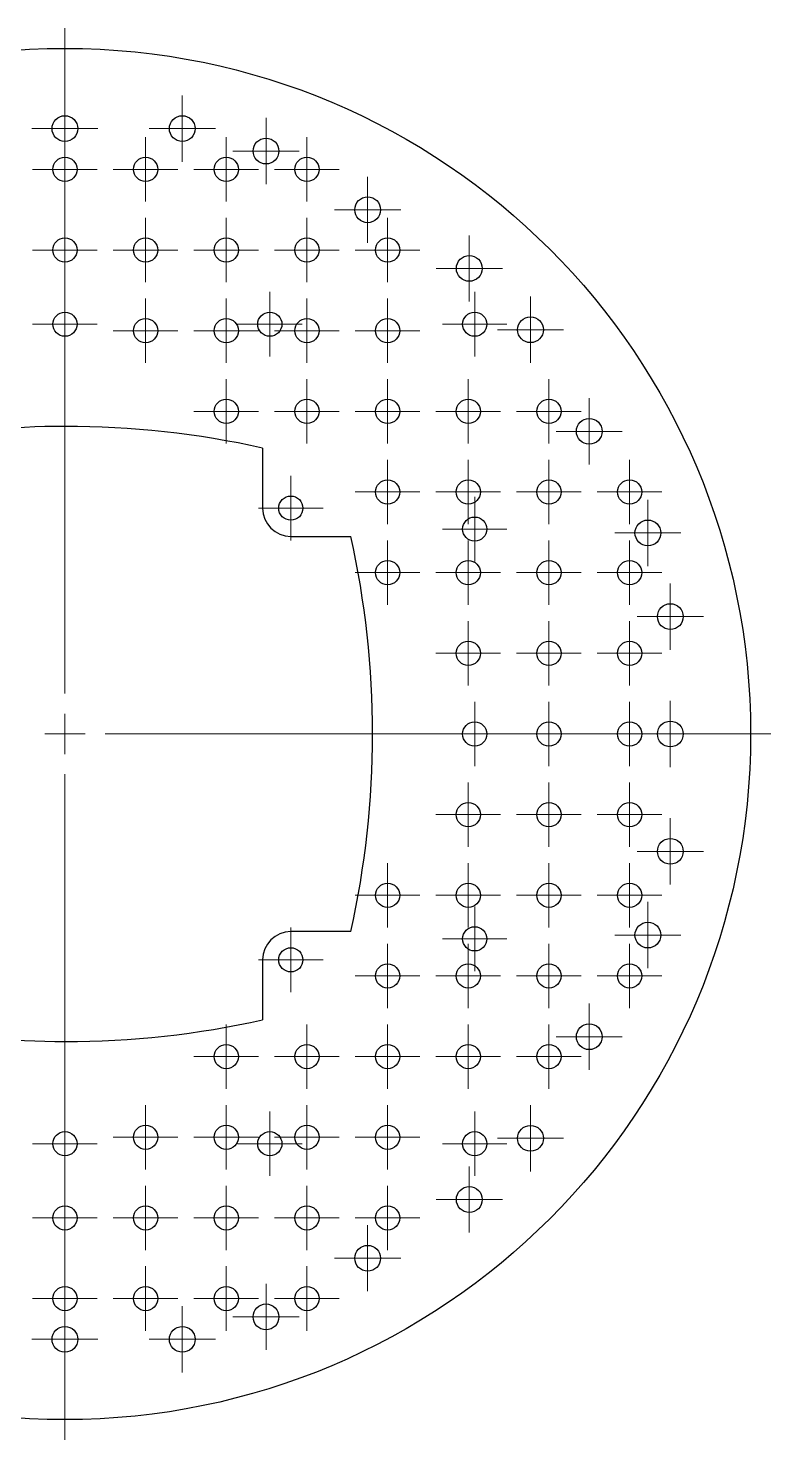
# Model space of a CAD drawing. Header units: millimetres. Extents: x 519 to 694, y 364 to 539.
# Drawn here: x 602.3 to 694.4, y 363.7 to 538.7 of the extents above; entities that cross this region are included whole.
import ezdxf

# ---------------------------------------------------------------- set-up
doc = ezdxf.new("R2010")
doc.units = ezdxf.units.MM

# ---------------------------------------------------------------- blocks, each defined once
blk = doc.blocks.new('SW_CENTERMARKSYMBOL_0')
at = {"color": 0, "linetype": 'Continuous', "lineweight": 18}
for p, q in [((0, 5), (0, 87.5)), ((0, 0), (0, 2.5)), ((0, 0), (-2.5, 0)), ((0, 0), (0, -2.5)), ((0, 0), (2.5, 0)), ((5, 0), (87.5, 0)), ((0, -5), (0, -87.5))]:
    blk.add_line(p, q, dxfattribs=at)
blk = doc.blocks.new('SW_CENTERMARKSYMBOL_2')
at = {"color": 0, "linetype": 'Continuous', "lineweight": 18}
for p, q in [((0, 2.5), (0, 4.1)), ((0, 0), (0, 2.5)), ((-2.5, 0), (-4.1, 0)), ((0, 0), (-2.5, 0)), ((0, 0), (0, -2.5)), ((0, 0), (2.5, 0)), ((2.5, 0), (4.1, 0)), ((0, -2.5), (0, -4.1))]:
    blk.add_line(p, q, dxfattribs=at)
blk = doc.blocks.new('SW_CENTERMARKSYMBOL_3')
at = {"color": 0, "linetype": 'Continuous', "lineweight": 18}
for p, q in [((0, 2.5), (0, 4.1)), ((0, 0), (0, 2.5)), ((-2.5, 0), (-4.1, 0)), ((0, 0), (-2.5, 0)), ((0, 0), (0, -2.5)), ((0, 0), (2.5, 0)), ((2.5, 0), (4.1, 0)), ((0, -2.5), (0, -4.1))]:
    blk.add_line(p, q, dxfattribs=at)
blk = doc.blocks.new('SW_CENTERMARKSYMBOL_4')
at = {"color": 0, "linetype": 'Continuous', "lineweight": 18}
for p, q in [((0, 2.5), (0, 4.1)), ((0, 0), (0, 2.5)), ((-2.5, 0), (-4.1, 0)), ((0, 0), (-2.5, 0)), ((0, 0), (0, -2.5)), ((0, 0), (2.5, 0)), ((2.5, 0), (4.1, 0)), ((0, -2.5), (0, -4.1))]:
    blk.add_line(p, q, dxfattribs=at)
blk = doc.blocks.new('SW_CENTERMARKSYMBOL_5')
at = {"color": 0, "linetype": 'Continuous', "lineweight": 18}
for p, q in [((0, 2.5), (0, 4.1)), ((0, 0), (0, 2.5)), ((-2.5, 0), (-4.1, 0)), ((0, 0), (-2.5, 0)), ((0, 0), (0, -2.5)), ((0, 0), (2.5, 0)), ((2.5, 0), (4.1, 0)), ((0, -2.5), (0, -4.1))]:
    blk.add_line(p, q, dxfattribs=at)
blk = doc.blocks.new('SW_CENTERMARKSYMBOL_7')
at = {"color": 0, "linetype": 'Continuous', "lineweight": 18}
for p, q in [((0, 2.5), (0, 4.1)), ((0, 0), (0, 2.5)), ((-2.5, 0), (-4.1, 0)), ((0, 0), (-2.5, 0)), ((0, 0), (0, -2.5)), ((0, 0), (2.5, 0)), ((2.5, 0), (4.1, 0)), ((0, -2.5), (0, -4.1))]:
    blk.add_line(p, q, dxfattribs=at)
blk = doc.blocks.new('SW_CENTERMARKSYMBOL_11')
at = {"color": 0, "linetype": 'Continuous', "lineweight": 18}
for p, q in [((0, 2.5), (0, 4.1)), ((0, 0), (0, 2.5)), ((-2.5, 0), (-4.1, 0)), ((0, 0), (-2.5, 0)), ((0, 0), (0, -2.5)), ((0, 0), (2.5, 0)), ((2.5, 0), (4.1, 0)), ((0, -2.5), (0, -4.1))]:
    blk.add_line(p, q, dxfattribs=at)
blk = doc.blocks.new('SW_CENTERMARKSYMBOL_12')
at = {"color": 0, "linetype": 'Continuous', "lineweight": 18}
for p, q in [((0, 2.5), (0, 4.1)), ((0, 0), (0, 2.5)), ((-2.5, 0), (-4.1, 0)), ((0, 0), (-2.5, 0)), ((0, 0), (0, -2.5)), ((0, 0), (2.5, 0)), ((2.5, 0), (4.1, 0)), ((0, -2.5), (0, -4.1))]:
    blk.add_line(p, q, dxfattribs=at)
blk = doc.blocks.new('SW_CENTERMARKSYMBOL_16')
at = {"color": 0, "linetype": 'Continuous', "lineweight": 18}
for p, q in [((0, 2.5), (0, 4.1)), ((0, 0), (0, 2.5)), ((-2.5, 0), (-4.1, 0)), ((0, 0), (-2.5, 0)), ((0, 0), (0, -2.5)), ((0, 0), (2.5, 0)), ((2.5, 0), (4.1, 0)), ((0, -2.5), (0, -4.1))]:
    blk.add_line(p, q, dxfattribs=at)
blk = doc.blocks.new('SW_CENTERMARKSYMBOL_17')
at = {"color": 0, "linetype": 'Continuous', "lineweight": 18}
for p, q in [((0, 2.5), (0, 4.1)), ((0, 0), (0, 2.5)), ((-2.5, 0), (-4.1, 0)), ((0, 0), (-2.5, 0)), ((0, 0), (0, -2.5)), ((0, 0), (2.5, 0)), ((2.5, 0), (4.1, 0)), ((0, -2.5), (0, -4.1))]:
    blk.add_line(p, q, dxfattribs=at)
blk = doc.blocks.new('SW_CENTERMARKSYMBOL_19')
at = {"color": 0, "linetype": 'Continuous', "lineweight": 18}
for p, q in [((0, 2.5), (0, 4.1)), ((0, 0), (0, 2.5)), ((-2.5, 0), (-4.1, 0)), ((0, 0), (-2.5, 0)), ((0, 0), (0, -2.5)), ((0, 0), (2.5, 0)), ((2.5, 0), (4.1, 0)), ((0, -2.5), (0, -4.1))]:
    blk.add_line(p, q, dxfattribs=at)
blk = doc.blocks.new('SW_CENTERMARKSYMBOL_20')
at = {"color": 0, "linetype": 'Continuous', "lineweight": 18}
for p, q in [((0, 2.5), (0, 4.1)), ((0, 0), (0, 2.5)), ((-2.5, 0), (-4.1, 0)), ((0, 0), (-2.5, 0)), ((0, 0), (0, -2.5)), ((0, 0), (2.5, 0)), ((2.5, 0), (4.1, 0)), ((0, -2.5), (0, -4.1))]:
    blk.add_line(p, q, dxfattribs=at)
blk = doc.blocks.new('SW_CENTERMARKSYMBOL_21')
at = {"color": 0, "linetype": 'Continuous', "lineweight": 18}
for p, q in [((0, 2.5), (0, 4.1)), ((0, 0), (0, 2.5)), ((-2.5, 0), (-4.1, 0)), ((0, 0), (-2.5, 0)), ((0, 0), (0, -2.5)), ((0, 0), (2.5, 0)), ((2.5, 0), (4.1, 0)), ((0, -2.5), (0, -4.1))]:
    blk.add_line(p, q, dxfattribs=at)
blk = doc.blocks.new('SW_CENTERMARKSYMBOL_22')
at = {"color": 0, "linetype": 'Continuous', "lineweight": 18}
for p, q in [((0, 2.5), (0, 4.1)), ((0, 0), (0, 2.5)), ((-2.5, 0), (-4.1, 0)), ((0, 0), (-2.5, 0)), ((0, 0), (0, -2.5)), ((0, 0), (2.5, 0)), ((2.5, 0), (4.1, 0)), ((0, -2.5), (0, -4.1))]:
    blk.add_line(p, q, dxfattribs=at)
blk = doc.blocks.new('SW_CENTERMARKSYMBOL_24')
at = {"color": 0, "linetype": 'Continuous', "lineweight": 18}
for p, q in [((0, 2.5), (0, 4.1)), ((0, 0), (0, 2.5)), ((-2.5, 0), (-4.1, 0)), ((0, 0), (-2.5, 0)), ((0, 0), (0, -2.5)), ((0, 0), (2.5, 0)), ((2.5, 0), (4.1, 0)), ((0, -2.5), (0, -4.1))]:
    blk.add_line(p, q, dxfattribs=at)
blk = doc.blocks.new('SW_CENTERMARKSYMBOL_27')
at = {"color": 0, "linetype": 'Continuous', "lineweight": 18}
for p, q in [((0, 2.5), (0, 4.1)), ((0, 0), (0, 2.5)), ((-2.5, 0), (-4.1, 0)), ((0, 0), (-2.5, 0)), ((0, 0), (0, -2.5)), ((0, 0), (2.5, 0)), ((2.5, 0), (4.1, 0)), ((0, -2.5), (0, -4.1))]:
    blk.add_line(p, q, dxfattribs=at)
blk = doc.blocks.new('SW_CENTERMARKSYMBOL_28')
at = {"color": 0, "linetype": 'Continuous', "lineweight": 18}
for p, q in [((0, 2.5), (0, 4.1)), ((0, 0), (0, 2.5)), ((-2.5, 0), (-4.1, 0)), ((0, 0), (-2.5, 0)), ((0, 0), (0, -2.5)), ((0, 0), (2.5, 0)), ((2.5, 0), (4.1, 0)), ((0, -2.5), (0, -4.1))]:
    blk.add_line(p, q, dxfattribs=at)
blk = doc.blocks.new('SW_CENTERMARKSYMBOL_29')
at = {"color": 0, "linetype": 'Continuous', "lineweight": 18}
for p, q in [((0, 2.5), (0, 4.1)), ((0, 0), (0, 2.5)), ((-2.5, 0), (-4.1, 0)), ((0, 0), (-2.5, 0)), ((0, 0), (0, -2.5)), ((0, 0), (2.5, 0)), ((2.5, 0), (4.1, 0)), ((0, -2.5), (0, -4.1))]:
    blk.add_line(p, q, dxfattribs=at)
blk = doc.blocks.new('SW_CENTERMARKSYMBOL_32')
at = {"color": 0, "linetype": 'Continuous', "lineweight": 18}
for p, q in [((0, 2.5), (0, 4.1)), ((0, 0), (0, 2.5)), ((-2.5, 0), (-4.1, 0)), ((0, 0), (-2.5, 0)), ((0, 0), (0, -2.5)), ((0, 0), (2.5, 0)), ((2.5, 0), (4.1, 0)), ((0, -2.5), (0, -4.1))]:
    blk.add_line(p, q, dxfattribs=at)
blk = doc.blocks.new('SW_CENTERMARKSYMBOL_36')
at = {"color": 0, "linetype": 'Continuous', "lineweight": 18}
for p, q in [((0, 2.5), (0, 4.1)), ((0, 0), (0, 2.5)), ((-2.5, 0), (-4.1, 0)), ((0, 0), (-2.5, 0)), ((0, 0), (0, -2.5)), ((0, 0), (2.5, 0)), ((2.5, 0), (4.1, 0)), ((0, -2.5), (0, -4.1))]:
    blk.add_line(p, q, dxfattribs=at)
blk = doc.blocks.new('SW_CENTERMARKSYMBOL_38')
at = {"color": 0, "linetype": 'Continuous', "lineweight": 18}
for p, q in [((0, 2.5), (0, 4)), ((0, 0), (0, 2.5)), ((-2.5, 0), (-4, 0)), ((0, 0), (-2.5, 0)), ((0, 0), (0, -2.5)), ((0, 0), (2.5, 0)), ((2.5, 0), (4, 0)), ((0, -2.5), (0, -4))]:
    blk.add_line(p, q, dxfattribs=at)
blk = doc.blocks.new('SW_CENTERMARKSYMBOL_42')
at = {"color": 0, "linetype": 'Continuous', "lineweight": 18}
for p, q in [((0, 2.5), (0, 4)), ((0, 0), (0, 2.5)), ((-2.5, 0), (-4, 0)), ((0, 0), (-2.5, 0)), ((0, 0), (0, -2.5)), ((0, 0), (2.5, 0)), ((2.5, 0), (4, 0)), ((0, -2.5), (0, -4))]:
    blk.add_line(p, q, dxfattribs=at)
blk = doc.blocks.new('SW_CENTERMARKSYMBOL_45')
at = {"color": 0, "linetype": 'Continuous', "lineweight": 18}
for p, q in [((0, 2.5), (0, 4)), ((0, 0), (0, 2.5)), ((-2.5, 0), (-4, 0)), ((0, 0), (-2.5, 0)), ((0, 0), (0, -2.5)), ((0, 0), (2.5, 0)), ((2.5, 0), (4, 0)), ((0, -2.5), (0, -4))]:
    blk.add_line(p, q, dxfattribs=at)
blk = doc.blocks.new('SW_CENTERMARKSYMBOL_46')
at = {"color": 0, "linetype": 'Continuous', "lineweight": 18}
for p, q in [((0, 2.5), (0, 4)), ((0, 0), (0, 2.5)), ((-2.5, 0), (-4, 0)), ((0, 0), (-2.5, 0)), ((0, 0), (0, -2.5)), ((0, 0), (2.5, 0)), ((2.5, 0), (4, 0)), ((0, -2.5), (0, -4))]:
    blk.add_line(p, q, dxfattribs=at)
blk = doc.blocks.new('SW_CENTERMARKSYMBOL_47')
at = {"color": 0, "linetype": 'Continuous', "lineweight": 18}
for p, q in [((0, 2.5), (0, 4)), ((0, 0), (0, 2.5)), ((-2.5, 0), (-4, 0)), ((0, 0), (-2.5, 0)), ((0, 0), (0, -2.5)), ((0, 0), (2.5, 0)), ((2.5, 0), (4, 0)), ((0, -2.5), (0, -4))]:
    blk.add_line(p, q, dxfattribs=at)
blk = doc.blocks.new('SW_CENTERMARKSYMBOL_48')
at = {"color": 0, "linetype": 'Continuous', "lineweight": 18}
for p, q in [((0, 2.5), (0, 4)), ((0, 0), (0, 2.5)), ((-2.5, 0), (-4, 0)), ((0, 0), (-2.5, 0)), ((0, 0), (0, -2.5)), ((0, 0), (2.5, 0)), ((2.5, 0), (4, 0)), ((0, -2.5), (0, -4))]:
    blk.add_line(p, q, dxfattribs=at)
blk = doc.blocks.new('SW_CENTERMARKSYMBOL_49')
at = {"color": 0, "linetype": 'Continuous', "lineweight": 18}
for p, q in [((0, 2.5), (0, 4)), ((0, 0), (0, 2.5)), ((-2.5, 0), (-4, 0)), ((0, 0), (-2.5, 0)), ((0, 0), (0, -2.5)), ((0, 0), (2.5, 0)), ((2.5, 0), (4, 0)), ((0, -2.5), (0, -4))]:
    blk.add_line(p, q, dxfattribs=at)
blk = doc.blocks.new('SW_CENTERMARKSYMBOL_50')
at = {"color": 0, "linetype": 'Continuous', "lineweight": 18}
for p, q in [((0, 2.5), (0, 4)), ((0, 0), (0, 2.5)), ((-2.5, 0), (-4, 0)), ((0, 0), (-2.5, 0)), ((0, 0), (0, -2.5)), ((0, 0), (2.5, 0)), ((2.5, 0), (4, 0)), ((0, -2.5), (0, -4))]:
    blk.add_line(p, q, dxfattribs=at)
blk = doc.blocks.new('SW_CENTERMARKSYMBOL_51')
at = {"color": 0, "linetype": 'Continuous', "lineweight": 18}
for p, q in [((0, 2.5), (0, 4)), ((0, 0), (0, 2.5)), ((-2.5, 0), (-4, 0)), ((0, 0), (-2.5, 0)), ((0, 0), (0, -2.5)), ((0, 0), (2.5, 0)), ((2.5, 0), (4, 0)), ((0, -2.5), (0, -4))]:
    blk.add_line(p, q, dxfattribs=at)
blk = doc.blocks.new('SW_CENTERMARKSYMBOL_53')
at = {"color": 0, "linetype": 'Continuous', "lineweight": 18}
for p, q in [((0, 2.5), (0, 4)), ((0, 0), (0, 2.5)), ((-2.5, 0), (-4, 0)), ((0, 0), (-2.5, 0)), ((0, 0), (0, -2.5)), ((0, 0), (2.5, 0)), ((2.5, 0), (4, 0)), ((0, -2.5), (0, -4))]:
    blk.add_line(p, q, dxfattribs=at)
blk = doc.blocks.new('SW_CENTERMARKSYMBOL_54')
at = {"color": 0, "linetype": 'Continuous', "lineweight": 18}
for p, q in [((0, 2.5), (0, 4)), ((0, 0), (0, 2.5)), ((-2.5, 0), (-4, 0)), ((0, 0), (-2.5, 0)), ((0, 0), (0, -2.5)), ((0, 0), (2.5, 0)), ((2.5, 0), (4, 0)), ((0, -2.5), (0, -4))]:
    blk.add_line(p, q, dxfattribs=at)
blk = doc.blocks.new('SW_CENTERMARKSYMBOL_56')
at = {"color": 0, "linetype": 'Continuous', "lineweight": 18}
for p, q in [((0, 2.5), (0, 4)), ((0, 0), (0, 2.5)), ((-2.5, 0), (-4, 0)), ((0, 0), (-2.5, 0)), ((0, 0), (0, -2.5)), ((0, 0), (2.5, 0)), ((2.5, 0), (4, 0)), ((0, -2.5), (0, -4))]:
    blk.add_line(p, q, dxfattribs=at)
blk = doc.blocks.new('SW_CENTERMARKSYMBOL_57')
at = {"color": 0, "linetype": 'Continuous', "lineweight": 18}
for p, q in [((0, 2.5), (0, 4)), ((0, 0), (0, 2.5)), ((-2.5, 0), (-4, 0)), ((0, 0), (-2.5, 0)), ((0, 0), (0, -2.5)), ((0, 0), (2.5, 0)), ((2.5, 0), (4, 0)), ((0, -2.5), (0, -4))]:
    blk.add_line(p, q, dxfattribs=at)
blk = doc.blocks.new('SW_CENTERMARKSYMBOL_58')
at = {"color": 0, "linetype": 'Continuous', "lineweight": 18}
for p, q in [((0, 2.5), (0, 4)), ((0, 0), (0, 2.5)), ((-2.5, 0), (-4, 0)), ((0, 0), (-2.5, 0)), ((0, 0), (0, -2.5)), ((0, 0), (2.5, 0)), ((2.5, 0), (4, 0)), ((0, -2.5), (0, -4))]:
    blk.add_line(p, q, dxfattribs=at)
blk = doc.blocks.new('SW_CENTERMARKSYMBOL_59')
at = {"color": 0, "linetype": 'Continuous', "lineweight": 18}
for p, q in [((0, 2.5), (0, 4)), ((0, 0), (0, 2.5)), ((-2.5, 0), (-4, 0)), ((0, 0), (-2.5, 0)), ((0, 0), (0, -2.5)), ((0, 0), (2.5, 0)), ((2.5, 0), (4, 0)), ((0, -2.5), (0, -4))]:
    blk.add_line(p, q, dxfattribs=at)
blk = doc.blocks.new('SW_CENTERMARKSYMBOL_60')
at = {"color": 0, "linetype": 'Continuous', "lineweight": 18}
for p, q in [((0, 2.5), (0, 4)), ((0, 0), (0, 2.5)), ((-2.5, 0), (-4, 0)), ((0, 0), (-2.5, 0)), ((0, 0), (0, -2.5)), ((0, 0), (2.5, 0)), ((2.5, 0), (4, 0)), ((0, -2.5), (0, -4))]:
    blk.add_line(p, q, dxfattribs=at)
blk = doc.blocks.new('SW_CENTERMARKSYMBOL_61')
at = {"color": 0, "linetype": 'Continuous', "lineweight": 18}
for p, q in [((0, 2.5), (0, 4)), ((0, 0), (0, 2.5)), ((-2.5, 0), (-4, 0)), ((0, 0), (-2.5, 0)), ((0, 0), (0, -2.5)), ((0, 0), (2.5, 0)), ((2.5, 0), (4, 0)), ((0, -2.5), (0, -4))]:
    blk.add_line(p, q, dxfattribs=at)
blk = doc.blocks.new('SW_CENTERMARKSYMBOL_62')
at = {"color": 0, "linetype": 'Continuous', "lineweight": 18}
for p, q in [((0, 2.5), (0, 4)), ((0, 0), (0, 2.5)), ((-2.5, 0), (-4, 0)), ((0, 0), (-2.5, 0)), ((0, 0), (0, -2.5)), ((0, 0), (2.5, 0)), ((2.5, 0), (4, 0)), ((0, -2.5), (0, -4))]:
    blk.add_line(p, q, dxfattribs=at)
blk = doc.blocks.new('SW_CENTERMARKSYMBOL_63')
at = {"color": 0, "linetype": 'Continuous', "lineweight": 18}
for p, q in [((0, 2.5), (0, 4)), ((0, 0), (0, 2.5)), ((-2.5, 0), (-4, 0)), ((0, 0), (-2.5, 0)), ((0, 0), (0, -2.5)), ((0, 0), (2.5, 0)), ((2.5, 0), (4, 0)), ((0, -2.5), (0, -4))]:
    blk.add_line(p, q, dxfattribs=at)
blk = doc.blocks.new('SW_CENTERMARKSYMBOL_64')
at = {"color": 0, "linetype": 'Continuous', "lineweight": 18}
for p, q in [((0, 2.5), (0, 4)), ((0, 0), (0, 2.5)), ((-2.5, 0), (-4, 0)), ((0, 0), (-2.5, 0)), ((0, 0), (0, -2.5)), ((0, 0), (2.5, 0)), ((2.5, 0), (4, 0)), ((0, -2.5), (0, -4))]:
    blk.add_line(p, q, dxfattribs=at)
blk = doc.blocks.new('SW_CENTERMARKSYMBOL_65')
at = {"color": 0, "linetype": 'Continuous', "lineweight": 18}
for p, q in [((0, 2.5), (0, 4)), ((0, 0), (0, 2.5)), ((-2.5, 0), (-4, 0)), ((0, 0), (-2.5, 0)), ((0, 0), (0, -2.5)), ((0, 0), (2.5, 0)), ((2.5, 0), (4, 0)), ((0, -2.5), (0, -4))]:
    blk.add_line(p, q, dxfattribs=at)
blk = doc.blocks.new('SW_CENTERMARKSYMBOL_66')
at = {"color": 0, "linetype": 'Continuous', "lineweight": 18}
for p, q in [((0, 2.5), (0, 4)), ((0, 0), (0, 2.5)), ((-2.5, 0), (-4, 0)), ((0, 0), (-2.5, 0)), ((0, 0), (0, -2.5)), ((0, 0), (2.5, 0)), ((2.5, 0), (4, 0)), ((0, -2.5), (0, -4))]:
    blk.add_line(p, q, dxfattribs=at)
blk = doc.blocks.new('SW_CENTERMARKSYMBOL_67')
at = {"color": 0, "linetype": 'Continuous', "lineweight": 18}
for p, q in [((0, 2.5), (0, 4)), ((0, 0), (0, 2.5)), ((-2.5, 0), (-4, 0)), ((0, 0), (-2.5, 0)), ((0, 0), (0, -2.5)), ((0, 0), (2.5, 0)), ((2.5, 0), (4, 0)), ((0, -2.5), (0, -4))]:
    blk.add_line(p, q, dxfattribs=at)
blk = doc.blocks.new('SW_CENTERMARKSYMBOL_68')
at = {"color": 0, "linetype": 'Continuous', "lineweight": 18}
for p, q in [((0, 2.5), (0, 4)), ((0, 0), (0, 2.5)), ((-2.5, 0), (-4, 0)), ((0, 0), (-2.5, 0)), ((0, 0), (0, -2.5)), ((0, 0), (2.5, 0)), ((2.5, 0), (4, 0)), ((0, -2.5), (0, -4))]:
    blk.add_line(p, q, dxfattribs=at)
blk = doc.blocks.new('SW_CENTERMARKSYMBOL_69')
at = {"color": 0, "linetype": 'Continuous', "lineweight": 18}
for p, q in [((0, 2.5), (0, 4)), ((0, 0), (0, 2.5)), ((-2.5, 0), (-4, 0)), ((0, 0), (-2.5, 0)), ((0, 0), (0, -2.5)), ((0, 0), (2.5, 0)), ((2.5, 0), (4, 0)), ((0, -2.5), (0, -4))]:
    blk.add_line(p, q, dxfattribs=at)
blk = doc.blocks.new('SW_CENTERMARKSYMBOL_70')
at = {"color": 0, "linetype": 'Continuous', "lineweight": 18}
for p, q in [((0, 2.5), (0, 4)), ((0, 0), (0, 2.5)), ((-2.5, 0), (-4, 0)), ((0, 0), (-2.5, 0)), ((0, 0), (0, -2.5)), ((0, 0), (2.5, 0)), ((2.5, 0), (4, 0)), ((0, -2.5), (0, -4))]:
    blk.add_line(p, q, dxfattribs=at)
blk = doc.blocks.new('SW_CENTERMARKSYMBOL_71')
at = {"color": 0, "linetype": 'Continuous', "lineweight": 18}
for p, q in [((0, 2.5), (0, 4)), ((0, 0), (0, 2.5)), ((-2.5, 0), (-4, 0)), ((0, 0), (-2.5, 0)), ((0, 0), (0, -2.5)), ((0, 0), (2.5, 0)), ((2.5, 0), (4, 0)), ((0, -2.5), (0, -4))]:
    blk.add_line(p, q, dxfattribs=at)
blk = doc.blocks.new('SW_CENTERMARKSYMBOL_72')
at = {"color": 0, "linetype": 'Continuous', "lineweight": 18}
for p, q in [((0, 2.5), (0, 4)), ((0, 0), (0, 2.5)), ((-2.5, 0), (-4, 0)), ((0, 0), (-2.5, 0)), ((0, 0), (0, -2.5)), ((0, 0), (2.5, 0)), ((2.5, 0), (4, 0)), ((0, -2.5), (0, -4))]:
    blk.add_line(p, q, dxfattribs=at)
blk = doc.blocks.new('SW_CENTERMARKSYMBOL_73')
at = {"color": 0, "linetype": 'Continuous', "lineweight": 18}
for p, q in [((0, 2.5), (0, 4)), ((0, 0), (0, 2.5)), ((-2.5, 0), (-4, 0)), ((0, 0), (-2.5, 0)), ((0, 0), (0, -2.5)), ((0, 0), (2.5, 0)), ((2.5, 0), (4, 0)), ((0, -2.5), (0, -4))]:
    blk.add_line(p, q, dxfattribs=at)
blk = doc.blocks.new('SW_CENTERMARKSYMBOL_74')
at = {"color": 0, "linetype": 'Continuous', "lineweight": 18}
for p, q in [((0, 2.5), (0, 4)), ((0, 0), (0, 2.5)), ((-2.5, 0), (-4, 0)), ((0, 0), (-2.5, 0)), ((0, 0), (0, -2.5)), ((0, 0), (2.5, 0)), ((2.5, 0), (4, 0)), ((0, -2.5), (0, -4))]:
    blk.add_line(p, q, dxfattribs=at)
blk = doc.blocks.new('SW_CENTERMARKSYMBOL_75')
at = {"color": 0, "linetype": 'Continuous', "lineweight": 18}
for p, q in [((0, 2.5), (0, 4)), ((0, 0), (0, 2.5)), ((-2.5, 0), (-4, 0)), ((0, 0), (-2.5, 0)), ((0, 0), (0, -2.5)), ((0, 0), (2.5, 0)), ((2.5, 0), (4, 0)), ((0, -2.5), (0, -4))]:
    blk.add_line(p, q, dxfattribs=at)
blk = doc.blocks.new('SW_CENTERMARKSYMBOL_76')
at = {"color": 0, "linetype": 'Continuous', "lineweight": 18}
for p, q in [((0, 2.5), (0, 4)), ((0, 0), (0, 2.5)), ((-2.5, 0), (-4, 0)), ((0, 0), (-2.5, 0)), ((0, 0), (0, -2.5)), ((0, 0), (2.5, 0)), ((2.5, 0), (4, 0)), ((0, -2.5), (0, -4))]:
    blk.add_line(p, q, dxfattribs=at)
blk = doc.blocks.new('SW_CENTERMARKSYMBOL_77')
at = {"color": 0, "linetype": 'Continuous', "lineweight": 18}
for p, q in [((0, 2.5), (0, 4)), ((0, 0), (0, 2.5)), ((-2.5, 0), (-4, 0)), ((0, 0), (-2.5, 0)), ((0, 0), (0, -2.5)), ((0, 0), (2.5, 0)), ((2.5, 0), (4, 0)), ((0, -2.5), (0, -4))]:
    blk.add_line(p, q, dxfattribs=at)
blk = doc.blocks.new('SW_CENTERMARKSYMBOL_78')
at = {"color": 0, "linetype": 'Continuous', "lineweight": 18}
for p, q in [((0, 2.5), (0, 4)), ((0, 0), (0, 2.5)), ((-2.5, 0), (-4, 0)), ((0, 0), (-2.5, 0)), ((0, 0), (0, -2.5)), ((0, 0), (2.5, 0)), ((2.5, 0), (4, 0)), ((0, -2.5), (0, -4))]:
    blk.add_line(p, q, dxfattribs=at)
blk = doc.blocks.new('SW_CENTERMARKSYMBOL_79')
at = {"color": 0, "linetype": 'Continuous', "lineweight": 18}
for p, q in [((0, 2.5), (0, 4)), ((0, 0), (0, 2.5)), ((-2.5, 0), (-4, 0)), ((0, 0), (-2.5, 0)), ((0, 0), (0, -2.5)), ((0, 0), (2.5, 0)), ((2.5, 0), (4, 0)), ((0, -2.5), (0, -4))]:
    blk.add_line(p, q, dxfattribs=at)
blk = doc.blocks.new('SW_CENTERMARKSYMBOL_80')
at = {"color": 0, "linetype": 'Continuous', "lineweight": 18}
for p, q in [((0, 2.5), (0, 4)), ((0, 0), (0, 2.5)), ((-2.5, 0), (-4, 0)), ((0, 0), (-2.5, 0)), ((0, 0), (0, -2.5)), ((0, 0), (2.5, 0)), ((2.5, 0), (4, 0)), ((0, -2.5), (0, -4))]:
    blk.add_line(p, q, dxfattribs=at)
blk = doc.blocks.new('SW_CENTERMARKSYMBOL_81')
at = {"color": 0, "linetype": 'Continuous', "lineweight": 18}
for p, q in [((0, 2.5), (0, 4)), ((0, 0), (0, 2.5)), ((-2.5, 0), (-4, 0)), ((0, 0), (-2.5, 0)), ((0, 0), (0, -2.5)), ((0, 0), (2.5, 0)), ((2.5, 0), (4, 0)), ((0, -2.5), (0, -4))]:
    blk.add_line(p, q, dxfattribs=at)
blk = doc.blocks.new('SW_CENTERMARKSYMBOL_82')
at = {"color": 0, "linetype": 'Continuous', "lineweight": 18}
for p, q in [((0, 2.5), (0, 4)), ((0, 0), (0, 2.5)), ((-2.5, 0), (-4, 0)), ((0, 0), (-2.5, 0)), ((0, 0), (0, -2.5)), ((0, 0), (2.5, 0)), ((2.5, 0), (4, 0)), ((0, -2.5), (0, -4))]:
    blk.add_line(p, q, dxfattribs=at)
blk = doc.blocks.new('SW_CENTERMARKSYMBOL_83')
at = {"color": 0, "linetype": 'Continuous', "lineweight": 18}
for p, q in [((0, 2.5), (0, 4)), ((0, 0), (0, 2.5)), ((-2.5, 0), (-4, 0)), ((0, 0), (-2.5, 0)), ((0, 0), (0, -2.5)), ((0, 0), (2.5, 0)), ((2.5, 0), (4, 0)), ((0, -2.5), (0, -4))]:
    blk.add_line(p, q, dxfattribs=at)
blk = doc.blocks.new('SW_CENTERMARKSYMBOL_84')
at = {"color": 0, "linetype": 'Continuous', "lineweight": 18}
for p, q in [((0, 2.5), (0, 4)), ((0, 0), (0, 2.5)), ((-2.5, 0), (-4, 0)), ((0, 0), (-2.5, 0)), ((0, 0), (0, -2.5)), ((0, 0), (2.5, 0)), ((2.5, 0), (4, 0)), ((0, -2.5), (0, -4))]:
    blk.add_line(p, q, dxfattribs=at)
blk = doc.blocks.new('SW_CENTERMARKSYMBOL_85')
at = {"color": 0, "linetype": 'Continuous', "lineweight": 18}
for p, q in [((0, 2.5), (0, 4)), ((0, 0), (0, 2.5)), ((-2.5, 0), (-4, 0)), ((0, 0), (-2.5, 0)), ((0, 0), (0, -2.5)), ((0, 0), (2.5, 0)), ((2.5, 0), (4, 0)), ((0, -2.5), (0, -4))]:
    blk.add_line(p, q, dxfattribs=at)
blk = doc.blocks.new('SW_CENTERMARKSYMBOL_110')
at = {"color": 0, "linetype": 'Continuous', "lineweight": 18}
for p, q in [((0, 2.5), (0, 4)), ((0, 0), (0, 2.5)), ((-2.5, 0), (-4, 0)), ((0, 0), (-2.5, 0)), ((0, 0), (0, -2.5)), ((0, 0), (2.5, 0)), ((2.5, 0), (4, 0)), ((0, -2.5), (0, -4))]:
    blk.add_line(p, q, dxfattribs=at)
blk = doc.blocks.new('SW_CENTERMARKSYMBOL_111')
at = {"color": 0, "linetype": 'Continuous', "lineweight": 18}
for p, q in [((0, 2.5), (0, 4)), ((0, 0), (0, 2.5)), ((-2.5, 0), (-4, 0)), ((0, 0), (-2.5, 0)), ((0, 0), (0, -2.5)), ((0, 0), (2.5, 0)), ((2.5, 0), (4, 0)), ((0, -2.5), (0, -4))]:
    blk.add_line(p, q, dxfattribs=at)
blk = doc.blocks.new('SW_CENTERMARKSYMBOL_112')
at = {"color": 0, "linetype": 'Continuous', "lineweight": 18}
for p, q in [((0, 2.5), (0, 4)), ((0, 0), (0, 2.5)), ((-2.5, 0), (-4, 0)), ((0, 0), (-2.5, 0)), ((0, 0), (0, -2.5)), ((0, 0), (2.5, 0)), ((2.5, 0), (4, 0)), ((0, -2.5), (0, -4))]:
    blk.add_line(p, q, dxfattribs=at)
blk = doc.blocks.new('SW_CENTERMARKSYMBOL_113')
at = {"color": 0, "linetype": 'Continuous', "lineweight": 18}
for p, q in [((0, 2.5), (0, 4)), ((0, 0), (0, 2.5)), ((-2.5, 0), (-4, 0)), ((0, 0), (-2.5, 0)), ((0, 0), (0, -2.5)), ((0, 0), (2.5, 0)), ((2.5, 0), (4, 0)), ((0, -2.5), (0, -4))]:
    blk.add_line(p, q, dxfattribs=at)
blk = doc.blocks.new('SW_CENTERMARKSYMBOL_114')
at = {"color": 0, "linetype": 'Continuous', "lineweight": 18}
for p, q in [((0, 2.5), (0, 4)), ((0, 0), (0, 2.5)), ((-2.5, 0), (-4, 0)), ((0, 0), (-2.5, 0)), ((0, 0), (0, -2.5)), ((0, 0), (2.5, 0)), ((2.5, 0), (4, 0)), ((0, -2.5), (0, -4))]:
    blk.add_line(p, q, dxfattribs=at)
blk = doc.blocks.new('SW_CENTERMARKSYMBOL_115')
at = {"color": 0, "linetype": 'Continuous', "lineweight": 18}
for p, q in [((0, 2.5), (0, 4)), ((0, 0), (0, 2.5)), ((-2.5, 0), (-4, 0)), ((0, 0), (-2.5, 0)), ((0, 0), (0, -2.5)), ((0, 0), (2.5, 0)), ((2.5, 0), (4, 0)), ((0, -2.5), (0, -4))]:
    blk.add_line(p, q, dxfattribs=at)
blk = doc.blocks.new('SW_CENTERMARKSYMBOL_116')
at = {"color": 0, "linetype": 'Continuous', "lineweight": 18}
for p, q in [((0, 2.5), (0, 4)), ((0, 0), (0, 2.5)), ((-2.5, 0), (-4, 0)), ((0, 0), (-2.5, 0)), ((0, 0), (0, -2.5)), ((0, 0), (2.5, 0)), ((2.5, 0), (4, 0)), ((0, -2.5), (0, -4))]:
    blk.add_line(p, q, dxfattribs=at)
blk = doc.blocks.new('SW_CENTERMARKSYMBOL_117')
at = {"color": 0, "linetype": 'Continuous', "lineweight": 18}
for p, q in [((0, 2.5), (0, 4)), ((0, 0), (0, 2.5)), ((-2.5, 0), (-4, 0)), ((0, 0), (-2.5, 0)), ((0, 0), (0, -2.5)), ((0, 0), (2.5, 0)), ((2.5, 0), (4, 0)), ((0, -2.5), (0, -4))]:
    blk.add_line(p, q, dxfattribs=at)
blk = doc.blocks.new('SW_CENTERMARKSYMBOL_118')
at = {"color": 0, "linetype": 'Continuous', "lineweight": 18}
for p, q in [((0, 2.5), (0, 4)), ((0, 0), (0, 2.5)), ((-2.5, 0), (-4, 0)), ((0, 0), (-2.5, 0)), ((0, 0), (0, -2.5)), ((0, 0), (2.5, 0)), ((2.5, 0), (4, 0)), ((0, -2.5), (0, -4))]:
    blk.add_line(p, q, dxfattribs=at)
blk = doc.blocks.new('SW_CENTERMARKSYMBOL_119')
at = {"color": 0, "linetype": 'Continuous', "lineweight": 18}
for p, q in [((0, 2.5), (0, 4)), ((0, 0), (0, 2.5)), ((-2.5, 0), (-4, 0)), ((0, 0), (-2.5, 0)), ((0, 0), (0, -2.5)), ((0, 0), (2.5, 0)), ((2.5, 0), (4, 0)), ((0, -2.5), (0, -4))]:
    blk.add_line(p, q, dxfattribs=at)
blk = doc.blocks.new('SW_CENTERMARKSYMBOL_120')
at = {"color": 0, "linetype": 'Continuous', "lineweight": 18}
for p, q in [((0, 2.5), (0, 4)), ((0, 0), (0, 2.5)), ((-2.5, 0), (-4, 0)), ((0, 0), (-2.5, 0)), ((0, 0), (0, -2.5)), ((0, 0), (2.5, 0)), ((2.5, 0), (4, 0)), ((0, -2.5), (0, -4))]:
    blk.add_line(p, q, dxfattribs=at)
blk = doc.blocks.new('SW_CENTERMARKSYMBOL_121')
at = {"color": 0, "linetype": 'Continuous', "lineweight": 18}
for p, q in [((0, 2.5), (0, 4)), ((0, 0), (0, 2.5)), ((-2.5, 0), (-4, 0)), ((0, 0), (-2.5, 0)), ((0, 0), (0, -2.5)), ((0, 0), (2.5, 0)), ((2.5, 0), (4, 0)), ((0, -2.5), (0, -4))]:
    blk.add_line(p, q, dxfattribs=at)
blk = doc.blocks.new('SW_CENTERMARKSYMBOL_122')
at = {"color": 0, "linetype": 'Continuous', "lineweight": 18}
for p, q in [((0, 2.5), (0, 4)), ((0, 0), (0, 2.5)), ((-2.5, 0), (-4, 0)), ((0, 0), (-2.5, 0)), ((0, 0), (0, -2.5)), ((0, 0), (2.5, 0)), ((2.5, 0), (4, 0)), ((0, -2.5), (0, -4))]:
    blk.add_line(p, q, dxfattribs=at)
blk = doc.blocks.new('SW_CENTERMARKSYMBOL_123')
at = {"color": 0, "linetype": 'Continuous', "lineweight": 18}
for p, q in [((0, 2.5), (0, 4)), ((0, 0), (0, 2.5)), ((-2.5, 0), (-4, 0)), ((0, 0), (-2.5, 0)), ((0, 0), (0, -2.5)), ((0, 0), (2.5, 0)), ((2.5, 0), (4, 0)), ((0, -2.5), (0, -4))]:
    blk.add_line(p, q, dxfattribs=at)
blk = doc.blocks.new('SW_CENTERMARKSYMBOL_124')
at = {"color": 0, "linetype": 'Continuous', "lineweight": 18}
for p, q in [((0, 2.5), (0, 4)), ((0, 0), (0, 2.5)), ((-2.5, 0), (-4, 0)), ((0, 0), (-2.5, 0)), ((0, 0), (0, -2.5)), ((0, 0), (2.5, 0)), ((2.5, 0), (4, 0)), ((0, -2.5), (0, -4))]:
    blk.add_line(p, q, dxfattribs=at)
blk = doc.blocks.new('SW_CENTERMARKSYMBOL_125')
at = {"color": 0, "linetype": 'Continuous', "lineweight": 18}
for p, q in [((0, 2.5), (0, 4)), ((0, 0), (0, 2.5)), ((-2.5, 0), (-4, 0)), ((0, 0), (-2.5, 0)), ((0, 0), (0, -2.5)), ((0, 0), (2.5, 0)), ((2.5, 0), (4, 0)), ((0, -2.5), (0, -4))]:
    blk.add_line(p, q, dxfattribs=at)
blk = doc.blocks.new('SW_CENTERMARKSYMBOL_126')
at = {"color": 0, "linetype": 'Continuous', "lineweight": 18}
for p, q in [((0, 2.5), (0, 4)), ((0, 0), (0, 2.5)), ((-2.5, 0), (-4, 0)), ((0, 0), (-2.5, 0)), ((0, 0), (0, -2.5)), ((0, 0), (2.5, 0)), ((2.5, 0), (4, 0)), ((0, -2.5), (0, -4))]:
    blk.add_line(p, q, dxfattribs=at)
blk = doc.blocks.new('SW_CENTERMARKSYMBOL_127')
at = {"color": 0, "linetype": 'Continuous', "lineweight": 18}
for p, q in [((0, 2.5), (0, 4)), ((0, 0), (0, 2.5)), ((-2.5, 0), (-4, 0)), ((0, 0), (-2.5, 0)), ((0, 0), (0, -2.5)), ((0, 0), (2.5, 0)), ((2.5, 0), (4, 0)), ((0, -2.5), (0, -4))]:
    blk.add_line(p, q, dxfattribs=at)
blk = doc.blocks.new('SW_CENTERMARKSYMBOL_128')
at = {"color": 0, "linetype": 'Continuous', "lineweight": 18}
for p, q in [((0, 2.5), (0, 4)), ((0, 0), (0, 2.5)), ((-2.5, 0), (-4, 0)), ((0, 0), (-2.5, 0)), ((0, 0), (0, -2.5)), ((0, 0), (2.5, 0)), ((2.5, 0), (4, 0)), ((0, -2.5), (0, -4))]:
    blk.add_line(p, q, dxfattribs=at)
blk = doc.blocks.new('SW_CENTERMARKSYMBOL_129')
at = {"color": 0, "linetype": 'Continuous', "lineweight": 18}
for p, q in [((0, 2.5), (0, 4)), ((0, 0), (0, 2.5)), ((-2.5, 0), (-4, 0)), ((0, 0), (-2.5, 0)), ((0, 0), (0, -2.5)), ((0, 0), (2.5, 0)), ((2.5, 0), (4, 0)), ((0, -2.5), (0, -4))]:
    blk.add_line(p, q, dxfattribs=at)
blk = doc.blocks.new('SW_CENTERMARKSYMBOL_130')
at = {"color": 0, "linetype": 'Continuous', "lineweight": 18}
for p, q in [((0, 2.5), (0, 4)), ((0, 0), (0, 2.5)), ((-2.5, 0), (-4, 0)), ((0, 0), (-2.5, 0)), ((0, 0), (0, -2.5)), ((0, 0), (2.5, 0)), ((2.5, 0), (4, 0)), ((0, -2.5), (0, -4))]:
    blk.add_line(p, q, dxfattribs=at)
blk = doc.blocks.new('SW_CENTERMARKSYMBOL_131')
at = {"color": 0, "linetype": 'Continuous', "lineweight": 18}
for p, q in [((0, 2.5), (0, 4)), ((0, 0), (0, 2.5)), ((-2.5, 0), (-4, 0)), ((0, 0), (-2.5, 0)), ((0, 0), (0, -2.5)), ((0, 0), (2.5, 0)), ((2.5, 0), (4, 0)), ((0, -2.5), (0, -4))]:
    blk.add_line(p, q, dxfattribs=at)
blk = doc.blocks.new('SW_CENTERMARKSYMBOL_132')
at = {"color": 0, "linetype": 'Continuous', "lineweight": 18}
for p, q in [((0, 2.5), (0, 4)), ((0, 0), (0, 2.5)), ((-2.5, 0), (-4, 0)), ((0, 0), (-2.5, 0)), ((0, 0), (0, -2.5)), ((0, 0), (2.5, 0)), ((2.5, 0), (4, 0)), ((0, -2.5), (0, -4))]:
    blk.add_line(p, q, dxfattribs=at)
blk = doc.blocks.new('SW_CENTERMARKSYMBOL_133')
at = {"color": 0, "linetype": 'Continuous', "lineweight": 18}
for p, q in [((0, 2.5), (0, 4)), ((0, 0), (0, 2.5)), ((-2.5, 0), (-4, 0)), ((0, 0), (-2.5, 0)), ((0, 0), (0, -2.5)), ((0, 0), (2.5, 0)), ((2.5, 0), (4, 0)), ((0, -2.5), (0, -4))]:
    blk.add_line(p, q, dxfattribs=at)
blk = doc.blocks.new('SW_CENTERMARKSYMBOL_134')
at = {"color": 0, "linetype": 'Continuous', "lineweight": 18}
for p, q in [((0, 2.5), (0, 4)), ((0, 0), (0, 2.5)), ((-2.5, 0), (-4, 0)), ((0, 0), (-2.5, 0)), ((0, 0), (0, -2.5)), ((0, 0), (2.5, 0)), ((2.5, 0), (4, 0)), ((0, -2.5), (0, -4))]:
    blk.add_line(p, q, dxfattribs=at)
blk = doc.blocks.new('SW_CENTERMARKSYMBOL_135')
at = {"color": 0, "linetype": 'Continuous', "lineweight": 18}
for p, q in [((0, 2.5), (0, 4)), ((0, 0), (0, 2.5)), ((-2.5, 0), (-4, 0)), ((0, 0), (-2.5, 0)), ((0, 0), (0, -2.5)), ((0, 0), (2.5, 0)), ((2.5, 0), (4, 0)), ((0, -2.5), (0, -4))]:
    blk.add_line(p, q, dxfattribs=at)
blk = doc.blocks.new('SW_CENTERMARKSYMBOL_136')
at = {"color": 0, "linetype": 'Continuous', "lineweight": 18}
for p, q in [((0, 2.5), (0, 4)), ((0, 0), (0, 2.5)), ((-2.5, 0), (-4, 0)), ((0, 0), (-2.5, 0)), ((0, 0), (0, -2.5)), ((0, 0), (2.5, 0)), ((2.5, 0), (4, 0)), ((0, -2.5), (0, -4))]:
    blk.add_line(p, q, dxfattribs=at)
blk = doc.blocks.new('SW_CENTERMARKSYMBOL_137')
at = {"color": 0, "linetype": 'Continuous', "lineweight": 18}
for p, q in [((0, 2.5), (0, 4)), ((0, 0), (0, 2.5)), ((-2.5, 0), (-4, 0)), ((0, 0), (-2.5, 0)), ((0, 0), (0, -2.5)), ((0, 0), (2.5, 0)), ((2.5, 0), (4, 0)), ((0, -2.5), (0, -4))]:
    blk.add_line(p, q, dxfattribs=at)
blk = doc.blocks.new('SW_CENTERMARKSYMBOL_161')
at = {"color": 0, "linetype": 'Continuous', "lineweight": 18}
for p, q in [((0, 2.5), (0, 4)), ((0, 0), (0, 2.5)), ((-2.5, 0), (-4, 0)), ((0, 0), (-2.5, 0)), ((0, 0), (0, -2.5)), ((0, 0), (2.5, 0)), ((2.5, 0), (4, 0)), ((0, -2.5), (0, -4))]:
    blk.add_line(p, q, dxfattribs=at)
blk = doc.blocks.new('SW_CENTERMARKSYMBOL_162')
at = {"color": 0, "linetype": 'Continuous', "lineweight": 18}
for p, q in [((0, 2.5), (0, 4)), ((0, 0), (0, 2.5)), ((-2.5, 0), (-4, 0)), ((0, 0), (-2.5, 0)), ((0, 0), (0, -2.5)), ((0, 0), (2.5, 0)), ((2.5, 0), (4, 0)), ((0, -2.5), (0, -4))]:
    blk.add_line(p, q, dxfattribs=at)

msp = doc.modelspace()

# ---------------------------------------------------------------- linework, layer by layer
at = {"color": 7, "linetype": 'Continuous', "lineweight": 25}
for p, q in [((631.38, 486.65), (631.38, 479.21)), ((634.88, 475.71), (642.33, 475.71)), ((642.33, 426.71), (634.88, 426.71)), ((631.38, 423.21), (631.38, 415.76))]:
    msp.add_line(p, q, dxfattribs=at)
for centre, radius in [((606.88, 451.21), 85), ((606.88, 526.26), 1.6), ((621.43, 526.26), 1.6), ((631.81, 523.48), 1.6), ((606.88, 521.21), 1.5), ((616.88, 521.21), 1.5), ((626.88, 521.21), 1.5), ((636.88, 521.21), 1.5), ((644.41, 516.2), 1.6), ((606.88, 511.21), 1.5), ((616.88, 511.21), 1.5), ((626.88, 511.21), 1.5), ((636.88, 511.21), 1.5), ((646.88, 511.21), 1.5), ((657.01, 508.93), 1.6), ((606.88, 502.01), 1.5), ((616.88, 501.21), 1.5), ((626.88, 501.21), 1.5), ((632.28, 502.01), 1.5), ((636.88, 501.21), 1.5), ((646.88, 501.21), 1.5), ((657.68, 502.01), 1.5), ((664.6, 501.33), 1.6), ((626.88, 491.21), 1.5), ((636.88, 491.21), 1.5), ((646.88, 491.21), 1.5), ((656.88, 491.21), 1.5), ((666.88, 491.21), 1.5), ((671.88, 488.73), 1.6), ((646.88, 481.21), 1.5), ((656.88, 481.21), 1.5), ((666.88, 481.21), 1.5), ((676.88, 481.21), 1.5), ((634.88, 479.21), 1.5), ((657.68, 476.61), 1.5), ((679.15, 476.13), 1.6), ((646.88, 471.21), 1.5), ((656.88, 471.21), 1.5), ((666.88, 471.21), 1.5), ((676.88, 471.21), 1.5), ((681.93, 465.76), 1.6), ((656.88, 461.21), 1.5), ((666.88, 461.21), 1.5), ((676.88, 461.21), 1.5), ((657.68, 451.21), 1.5), ((666.88, 451.21), 1.5), ((676.88, 451.21), 1.5), ((681.93, 451.21), 1.6), ((656.88, 441.21), 1.5), ((666.88, 441.21), 1.5), ((676.88, 441.21), 1.5), ((681.93, 436.66), 1.6), ((646.88, 431.21), 1.5), ((656.88, 431.21), 1.5), ((666.88, 431.21), 1.5), ((676.88, 431.21), 1.5), ((657.68, 425.81), 1.5), ((679.15, 426.28), 1.6), ((634.88, 423.21), 1.5), ((646.88, 421.21), 1.5), ((656.88, 421.21), 1.5), ((666.88, 421.21), 1.5), ((676.88, 421.21), 1.5), ((671.88, 413.68), 1.6), ((626.88, 411.21), 1.5), ((636.88, 411.21), 1.5), ((646.88, 411.21), 1.5), ((656.88, 411.21), 1.5), ((666.88, 411.21), 1.5), ((616.88, 401.21), 1.5), ((626.88, 401.21), 1.5), ((636.88, 401.21), 1.5), ((646.88, 401.21), 1.5), ((664.6, 401.08), 1.6), ((606.88, 400.41), 1.5), ((632.28, 400.41), 1.5), ((657.68, 400.41), 1.5), ((657.01, 393.49), 1.6), ((606.88, 391.21), 1.5), ((616.88, 391.21), 1.5), ((626.88, 391.21), 1.5), ((636.88, 391.21), 1.5), ((646.88, 391.21), 1.5), ((644.41, 386.21), 1.6), ((606.88, 381.21), 1.5), ((616.88, 381.21), 1.5), ((626.88, 381.21), 1.5), ((636.88, 381.21), 1.5), ((631.81, 378.94), 1.6), ((606.88, 376.16), 1.6), ((621.43, 376.16), 1.6)]:
    msp.add_circle(centre, radius, dxfattribs=at)
for centre, radius, start, end in [((606.88, 401.3), 88.05, 90, 115.9291), ((606.88, 376.55), 112.8, 77.4553, 90), ((634.88, 479.21), 3.5, 180, 270), ((532.22, 451.21), 112.8, 347.4553, 12.5447), ((634.88, 423.21), 3.5, 90, 180), ((606.88, 501.12), 88.05, 244.0709, 270), ((606.88, 525.87), 112.8, 270, 282.5447)]:
    msp.add_arc(centre, radius, start, end, dxfattribs=at)

# ---------------------------------------------------------------- block references
at = {"color": 7, "linetype": 'Continuous', "lineweight": 18}
for name, p in [('SW_CENTERMARKSYMBOL_0', (606.88, 451.21)), ('SW_CENTERMARKSYMBOL_32', (606.88, 526.26)), ('SW_CENTERMARKSYMBOL_11', (621.43, 526.26)), ('SW_CENTERMARKSYMBOL_4', (631.81, 523.48)), ('SW_CENTERMARKSYMBOL_60', (606.88, 521.21)), ('SW_CENTERMARKSYMBOL_58', (616.88, 521.21)), ('SW_CENTERMARKSYMBOL_64', (626.88, 521.21)), ('SW_CENTERMARKSYMBOL_68', (636.88, 521.21)), ('SW_CENTERMARKSYMBOL_36', (644.41, 516.2)), ('SW_CENTERMARKSYMBOL_59', (606.88, 511.21)), ('SW_CENTERMARKSYMBOL_57', (616.88, 511.21)), ('SW_CENTERMARKSYMBOL_63', (626.88, 511.21)), ('SW_CENTERMARKSYMBOL_67', (636.88, 511.21)), ('SW_CENTERMARKSYMBOL_73', (646.88, 511.21)), ('SW_CENTERMARKSYMBOL_27', (657.01, 508.93)), ('SW_CENTERMARKSYMBOL_38', (606.88, 502.01)), ('SW_CENTERMARKSYMBOL_47', (632.28, 502.01)), ('SW_CENTERMARKSYMBOL_48', (657.68, 502.01)), ('SW_CENTERMARKSYMBOL_56', (616.88, 501.21)), ('SW_CENTERMARKSYMBOL_62', (626.88, 501.21)), ('SW_CENTERMARKSYMBOL_66', (636.88, 501.21)), ('SW_CENTERMARKSYMBOL_72', (646.88, 501.21)), ('SW_CENTERMARKSYMBOL_3', (664.6, 501.33)), ('SW_CENTERMARKSYMBOL_61', (626.88, 491.21)), ('SW_CENTERMARKSYMBOL_65', (636.88, 491.21)), ('SW_CENTERMARKSYMBOL_71', (646.88, 491.21)), ('SW_CENTERMARKSYMBOL_77', (656.88, 491.21)), ('SW_CENTERMARKSYMBOL_81', (666.88, 491.21)), ('SW_CENTERMARKSYMBOL_21', (671.88, 488.73)), ('SW_CENTERMARKSYMBOL_70', (646.88, 481.21)), ('SW_CENTERMARKSYMBOL_76', (656.88, 481.21)), ('SW_CENTERMARKSYMBOL_161', (666.88, 481.21)), ('SW_CENTERMARKSYMBOL_85', (676.88, 481.21)), ('SW_CENTERMARKSYMBOL_53', (634.88, 479.21)), ('SW_CENTERMARKSYMBOL_46', (657.68, 476.61)), ('SW_CENTERMARKSYMBOL_7', (679.15, 476.13)), ('SW_CENTERMARKSYMBOL_69', (646.88, 471.21)), ('SW_CENTERMARKSYMBOL_75', (656.88, 471.21)), ('SW_CENTERMARKSYMBOL_80', (666.88, 471.21)), ('SW_CENTERMARKSYMBOL_84', (676.88, 471.21)), ('SW_CENTERMARKSYMBOL_17', (681.93, 465.76)), ('SW_CENTERMARKSYMBOL_74', (656.88, 461.21)), ('SW_CENTERMARKSYMBOL_79', (666.88, 461.21)), ('SW_CENTERMARKSYMBOL_83', (676.88, 461.21)), ('SW_CENTERMARKSYMBOL_45', (657.68, 451.21)), ('SW_CENTERMARKSYMBOL_78', (666.88, 451.21)), ('SW_CENTERMARKSYMBOL_82', (676.88, 451.21)), ('SW_CENTERMARKSYMBOL_5', (681.93, 451.21)), ('SW_CENTERMARKSYMBOL_128', (656.88, 441.21)), ('SW_CENTERMARKSYMBOL_132', (666.88, 441.21)), ('SW_CENTERMARKSYMBOL_135', (676.88, 441.21)), ('SW_CENTERMARKSYMBOL_20', (681.93, 436.66)), ('SW_CENTERMARKSYMBOL_123', (646.88, 431.21)), ('SW_CENTERMARKSYMBOL_129', (656.88, 431.21)), ('SW_CENTERMARKSYMBOL_133', (666.88, 431.21)), ('SW_CENTERMARKSYMBOL_136', (676.88, 431.21)), ('SW_CENTERMARKSYMBOL_49', (657.68, 425.81)), ('SW_CENTERMARKSYMBOL_12', (679.15, 426.28)), ('SW_CENTERMARKSYMBOL_54', (634.88, 423.21)), ('SW_CENTERMARKSYMBOL_124', (646.88, 421.21)), ('SW_CENTERMARKSYMBOL_130', (656.88, 421.21)), ('SW_CENTERMARKSYMBOL_162', (666.88, 421.21)), ('SW_CENTERMARKSYMBOL_137', (676.88, 421.21)), ('SW_CENTERMARKSYMBOL_29', (671.88, 413.68)), ('SW_CENTERMARKSYMBOL_115', (626.88, 411.21)), ('SW_CENTERMARKSYMBOL_119', (636.88, 411.21)), ('SW_CENTERMARKSYMBOL_125', (646.88, 411.21)), ('SW_CENTERMARKSYMBOL_131', (656.88, 411.21)), ('SW_CENTERMARKSYMBOL_134', (666.88, 411.21)), ('SW_CENTERMARKSYMBOL_42', (606.88, 400.41)), ('SW_CENTERMARKSYMBOL_110', (616.88, 401.21)), ('SW_CENTERMARKSYMBOL_116', (626.88, 401.21)), ('SW_CENTERMARKSYMBOL_50', (632.28, 400.41)), ('SW_CENTERMARKSYMBOL_120', (636.88, 401.21)), ('SW_CENTERMARKSYMBOL_126', (646.88, 401.21)), ('SW_CENTERMARKSYMBOL_51', (657.68, 400.41)), ('SW_CENTERMARKSYMBOL_22', (664.6, 401.08)), ('SW_CENTERMARKSYMBOL_2', (657.01, 393.49)), ('SW_CENTERMARKSYMBOL_113', (606.88, 391.21)), ('SW_CENTERMARKSYMBOL_111', (616.88, 391.21)), ('SW_CENTERMARKSYMBOL_117', (626.88, 391.21)), ('SW_CENTERMARKSYMBOL_121', (636.88, 391.21)), ('SW_CENTERMARKSYMBOL_127', (646.88, 391.21)), ('SW_CENTERMARKSYMBOL_16', (644.41, 386.21)), ('SW_CENTERMARKSYMBOL_114', (606.88, 381.21)), ('SW_CENTERMARKSYMBOL_112', (616.88, 381.21)), ('SW_CENTERMARKSYMBOL_118', (626.88, 381.21)), ('SW_CENTERMARKSYMBOL_122', (636.88, 381.21)), ('SW_CENTERMARKSYMBOL_28', (631.81, 378.94)), ('SW_CENTERMARKSYMBOL_19', (606.88, 376.16)), ('SW_CENTERMARKSYMBOL_24', (621.43, 376.16))]:
    msp.add_blockref(name, p, dxfattribs=at)

doc.saveas('drawing.dxf')
